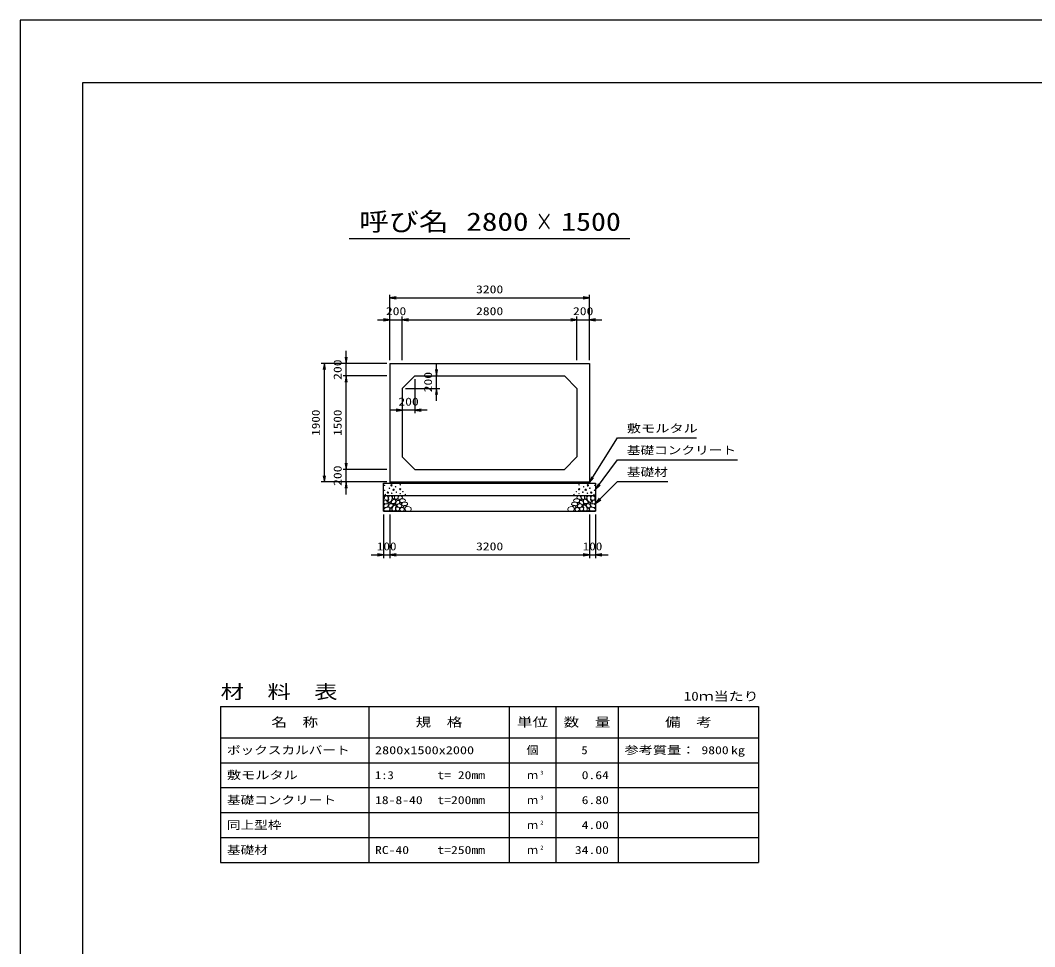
# Model space of a CAD drawing. Units: millimetres at full size. Extents: x 0 to 42050, y 0 to 29700.
# Drawn here: x 0 to 16265, y 14850 to 29700 of the extents above; entities that cross this region are included whole.
import ezdxf
from ezdxf.enums import TextEntityAlignment as Align

# ---------------------------------------------------------------- set-up
doc = ezdxf.new("R2010")
doc.units = ezdxf.units.MM
for name, color, linetype, lineweight in [('D-DCR-HCHn', 4, 'Continuous', 9), ('D-MTR-FRAM', 7, 'Continuous', 25), ('D-MTR-LINE', 7, 'Continuous', 25), ('D-STR-DIM', 7, 'Continuous', 25), ('D-STR-STRn', 1, 'Continuous', 25), ('D-STR-TXT', 7, 'Continuous', 25), ('D-TTL', 2, 'Continuous', 25), ('D-TTL-TXT', 7, 'Continuous', 25)]:
    doc.layers.add(name, color=color, linetype=linetype, lineweight=lineweight)
doc.layers.add('D-MTR', color=7, linetype='Continuous')
doc.layers.add('D-MTR-TXT', color=7, linetype='Continuous')
doc.styles.add('ＭＳ ゴシック', font='')
doc.styles.get('ＭＳ ゴシック').set_extended_font_data('MS Gothic')

# ---------------------------------------------------------------- blocks, each defined once
blk = doc.blocks.new('open_arrow')
at = {"color": 0, "linetype": 'Continuous', "lineweight": -2}
blk.add_lwpolyline([(7.5, 1.25), (0, 0), (7.5, -1.25)], dxfattribs=at)

msp = doc.modelspace()

# ---------------------------------------------------------------- linework, layer by layer
at = {"layer": 'D-DCR-HCHn'}
for points in [[(5834.101, 21997.26), (5825.433, 21971.256), (5836.99, 21953.92), (5865.883, 21951.03), (5885.61, 21959.499), (5877.441, 21979.924), (5883.219, 21991.481), (5871.662, 22003.038), (5854.326, 22008.817)], [(5888.998, 22069.493), (5862.994, 22075.271), (5839.879, 22063.714), (5836.99, 22037.71), (5842.769, 22017.485), (5871.662, 22008.817), (5891.887, 22008.817), (5900.555, 22023.263), (5900.555, 22055.046)], [(5912.112, 22072.382), (5903.444, 22046.378), (5906.334, 22017.485), (5886.109, 21985.702), (5912.112, 21971.256), (5941.006, 21985.702), (5958.342, 22008.817), (5964.12, 22046.378), (5958.342, 22066.603), (5941.006, 22075.271)], [(5917.891, 21971.256), (5903.444, 21959.698), (5909.223, 21951.03), (5929.448, 21951.03), (5938.116, 21953.92), (5943.895, 21965.477), (5935.227, 21974.145)], [(5961.231, 22003.038), (5946.784, 21968.366), (5958.342, 21953.92), (5993.013, 21953.92), (6007.46, 21959.698), (6021.907, 21979.924), (6021.907, 21997.26), (6007.46, 22020.374), (5990.124, 22023.263)], [(5967.01, 22066.603), (5967.01, 22031.931), (5981.456, 22023.263), (5995.903, 22031.931), (5998.792, 22052.157), (5995.903, 22069.493), (5975.678, 22075.271)], [(6015.601, 22018.845), (6003.999, 22026.941), (6002.006, 22054.16), (6011.557, 22075.616), (6035.582, 22078.128), (6055.263, 22072.156), (6056.848, 22060.53), (6054.014, 22036.921), (6038.752, 22027.586)], [(6031.681, 21994.73), (6043.297, 22000.817), (6054.296, 22006.161), (6060.86, 22019.065), (6055.554, 22027.961), (6045.968, 22030.014), (6030.137, 22021.115), (6018.42, 22012.605), (6019.515, 22004.944), (6023.895, 21997.527)], [(6033.109, 21933.224), (6020.35, 21937.579), (6019.086, 21965.688), (6029.964, 21990.928), (6060.015, 22005.156), (6082.452, 21999.405), (6083.795, 21968.924), (6073.477, 21956.886), (6045.401, 21941.311)], [(6081.239, 22011.998), (6091.02, 22023.092), (6108.359, 22029.342), (6122.287, 22038.717), (6126.55, 22053.49), (6120.013, 22067.695), (6106.369, 22076.218), (6090.845, 22077.886), (6075.522, 22075.424), (6065.719, 22066.98), (6058.918, 22049.457), (6057.379, 22032.722), (6061.1, 22022.871), (6063.729, 22013.23), (6072.948, 22009.842)], [(6112.239, 21953.692), (6112.239, 21964.551), (6105.72, 21969.466), (6094.97, 21970.609), (6086.278, 21967.18), (6083.19, 21956.664), (6090.738, 21948.891), (6100.802, 21944.319), (6110.409, 21948.319)], [(6102.727, 21972.135), (6092.952, 21975.066), (6088.675, 21980.928), (6085.905, 21996.938), (6089.816, 22018.619), (6115.776, 22028.926), (6145.648, 22028.926), (6173.03, 22013.998), (6177.653, 21998.004), (6173.385, 21986.63), (6160.583, 21981.299), (6139.247, 21977.745), (6112.931, 21972.013)], [(6138.634, 21915.297), (6130.545, 21919.592), (6119.424, 21927.928), (6114.874, 21936.518), (6114.874, 21955.212), (6128.523, 21970.37), (6158.349, 21974.159), (6190.449, 21970.117), (6206.12, 21958.585), (6210.164, 21940.462), (6197.761, 21929.388), (6187.436, 21925.361), (6170.312, 21923.128), (6154.987, 21920.305)], [(8911.366, 21915.297), (8919.455, 21919.592), (8930.576, 21927.928), (8935.126, 21936.518), (8935.126, 21955.212), (8921.477, 21970.37), (8891.651, 21974.159), (8859.551, 21970.117), (8843.88, 21958.585), (8839.836, 21940.462), (8852.239, 21929.388), (8862.564, 21925.361), (8879.688, 21923.128), (8895.013, 21920.305)], [(8947.273, 21972.135), (8957.048, 21975.066), (8961.325, 21980.928), (8964.095, 21996.938), (8960.184, 22018.619), (8934.224, 22028.926), (8904.352, 22028.926), (8876.97, 22013.998), (8872.347, 21998.004), (8876.615, 21986.63), (8889.417, 21981.299), (8910.753, 21977.745), (8937.069, 21972.013)], [(8968.761, 22011.998), (8958.98, 22023.092), (8941.641, 22029.342), (8927.713, 22038.717), (8923.45, 22053.49), (8929.987, 22067.695), (8943.631, 22076.218), (8959.155, 22077.886), (8974.478, 22075.424), (8984.281, 22066.98), (8991.082, 22049.457), (8992.621, 22032.722), (8988.9, 22022.871), (8986.271, 22013.23), (8977.052, 22009.842)], [(8937.761, 21953.692), (8937.761, 21964.551), (8944.28, 21969.466), (8955.03, 21970.609), (8963.722, 21967.18), (8966.81, 21956.664), (8959.262, 21948.891), (8949.198, 21944.319), (8939.591, 21948.319)], [(9016.891, 21933.224), (9029.65, 21937.579), (9030.914, 21965.688), (9020.036, 21990.928), (8989.985, 22005.156), (8967.548, 21999.405), (8966.205, 21968.924), (8976.523, 21956.886), (9004.599, 21941.311)], [(9018.319, 21994.73), (9006.703, 22000.817), (8995.704, 22006.161), (8989.14, 22019.065), (8994.446, 22027.961), (9004.032, 22030.014), (9019.863, 22021.115), (9031.58, 22012.605), (9030.485, 22004.944), (9026.105, 21997.527)], [(9034.399, 22018.845), (9046.001, 22026.941), (9047.994, 22054.16), (9038.443, 22075.616), (9014.418, 22078.128), (8994.737, 22072.156), (8993.152, 22060.53), (8995.986, 22036.921), (9011.248, 22027.586)], [(9088.769, 22003.038), (9103.216, 21968.366), (9091.658, 21953.92), (9056.987, 21953.92), (9042.54, 21959.698), (9028.093, 21979.924), (9028.093, 21997.26), (9042.54, 22020.374), (9059.876, 22023.263)], [(9082.99, 22066.603), (9082.99, 22031.931), (9068.544, 22023.263), (9054.097, 22031.931), (9051.208, 22052.157), (9054.097, 22069.493), (9074.322, 22075.271)], [(9137.888, 22072.382), (9146.556, 22046.378), (9143.666, 22017.485), (9163.891, 21985.702), (9137.888, 21971.256), (9108.994, 21985.702), (9091.658, 22008.817), (9085.88, 22046.378), (9091.658, 22066.603), (9108.994, 22075.271)], [(9132.109, 21971.256), (9146.556, 21959.698), (9140.777, 21951.03), (9120.552, 21951.03), (9111.884, 21953.92), (9106.105, 21965.477), (9114.773, 21974.145)], [(9161.002, 22069.493), (9187.006, 22075.271), (9210.121, 22063.714), (9213.01, 22037.71), (9207.231, 22017.485), (9178.338, 22008.817), (9158.113, 22008.817), (9149.445, 22023.263), (9149.445, 22055.046)], [(9215.899, 21997.26), (9224.567, 21971.256), (9213.01, 21953.92), (9184.117, 21951.03), (9164.39, 21959.499), (9172.559, 21979.924), (9166.781, 21991.481), (9178.338, 22003.038), (9195.674, 22008.817)], [(5888.944, 21901.261), (5910.346, 21933.365), (5907.671, 21941.39), (5878.243, 21949.416), (5851.49, 21946.741), (5832.763, 21930.689), (5830.087, 21911.962), (5832.763, 21893.235), (5854.165, 21887.884)], [(5899.645, 21834.378), (5918.372, 21842.404), (5923.723, 21869.157), (5913.021, 21887.884), (5894.294, 21893.235), (5870.217, 21890.56), (5843.464, 21879.859), (5830.087, 21863.807), (5830.087, 21845.08), (5838.113, 21834.378), (5870.217, 21837.054)], [(5963.852, 21901.261), (5977.229, 21933.365), (5966.527, 21946.741), (5934.424, 21946.741), (5921.047, 21941.39), (5907.671, 21922.663), (5907.671, 21906.612), (5921.047, 21885.209), (5937.099, 21882.534)], [(5958.502, 21842.404), (5958.502, 21874.508), (5945.125, 21882.534), (5931.749, 21874.508), (5929.073, 21855.781), (5931.749, 21839.729), (5950.476, 21834.378)], [(6009.332, 21837.054), (6017.358, 21861.131), (6014.683, 21887.884), (6033.41, 21917.313), (6009.332, 21930.689), (5982.579, 21917.313), (5966.527, 21895.91), (5961.177, 21861.131), (5966.527, 21842.404), (5982.579, 21834.378)], [(6003.982, 21930.689), (6017.358, 21941.39), (6012.007, 21949.416), (5993.28, 21949.416), (5985.254, 21946.741), (5979.904, 21936.04), (5987.93, 21928.014)], [(6030.735, 21839.729), (6054.812, 21834.378), (6076.215, 21845.08), (6078.89, 21869.157), (6073.539, 21887.884), (6046.786, 21895.91), (6028.059, 21895.91), (6020.033, 21882.534), (6020.033, 21853.106)], [(6093.981, 21890.925), (6058.607, 21897.521), (6043.56, 21909.658), (6038.808, 21928.655), (6053.492, 21943.022), (6082.102, 21951.082), (6103.749, 21938.154), (6117.74, 21920.74), (6113.78, 21903.062)], [(6089.869, 21876.931), (6108.084, 21892.234), (6134.219, 21891.97), (6152.17, 21876.931), (6154.81, 21849.227), (6142.666, 21833.924), (6108.876, 21831.549), (6092.509, 21841.311), (6085.645, 21863.738)], [(6159.876, 21877.808), (6147.748, 21883.743), (6141.39, 21890.697), (6142.71, 21907.843), (6152.307, 21916.236), (6172.7, 21921.151), (6189.015, 21921.271), (6194.293, 21909.761), (6182.814, 21899.51), (6172.239, 21890.35), (6168.573, 21881.331)], [(6203.293, 21832.112), (6186.233, 21836.916), (6174.939, 21844.601), (6169.893, 21859.011), (6167.01, 21872.7), (6178.544, 21893.594), (6201.131, 21907.524), (6235.492, 21902), (6262.645, 21891.913), (6269.133, 21861.652), (6263.366, 21839.317), (6236.934, 21832.593)], [(8846.707, 21832.112), (8863.767, 21836.916), (8875.061, 21844.601), (8880.107, 21859.011), (8882.99, 21872.7), (8871.456, 21893.594), (8848.869, 21907.524), (8814.508, 21902), (8787.355, 21891.913), (8780.867, 21861.652), (8786.634, 21839.317), (8813.066, 21832.593)], [(8890.124, 21877.808), (8902.252, 21883.743), (8908.61, 21890.697), (8907.29, 21907.843), (8897.693, 21916.236), (8877.3, 21921.151), (8860.985, 21921.271), (8855.707, 21909.761), (8867.186, 21899.51), (8877.761, 21890.35), (8881.427, 21881.331)], [(8960.131, 21876.931), (8941.916, 21892.234), (8915.781, 21891.97), (8897.83, 21876.931), (8895.19, 21849.227), (8907.334, 21833.924), (8941.124, 21831.549), (8957.491, 21841.311), (8964.355, 21863.738)], [(8956.019, 21890.925), (8991.393, 21897.521), (9006.44, 21909.658), (9011.192, 21928.655), (8996.508, 21943.022), (8967.898, 21951.082), (8946.251, 21938.154), (8932.26, 21920.74), (8936.22, 21903.062)], [(9019.265, 21839.729), (8995.188, 21834.378), (8973.785, 21845.08), (8971.11, 21869.157), (8976.461, 21887.884), (9003.214, 21895.91), (9021.941, 21895.91), (9029.967, 21882.534), (9029.967, 21853.106)], [(9040.668, 21837.054), (9032.642, 21861.131), (9035.317, 21887.884), (9016.59, 21917.313), (9040.668, 21930.689), (9067.421, 21917.313), (9083.473, 21895.91), (9088.823, 21861.131), (9083.473, 21842.404), (9067.421, 21834.378)], [(9046.018, 21930.689), (9032.642, 21941.39), (9037.993, 21949.416), (9056.72, 21949.416), (9064.746, 21946.741), (9070.096, 21936.04), (9062.07, 21928.014)], [(9086.148, 21901.261), (9072.771, 21933.365), (9083.473, 21946.741), (9115.576, 21946.741), (9128.953, 21941.39), (9142.329, 21922.663), (9142.329, 21906.612), (9128.953, 21885.209), (9112.901, 21882.534)], [(9091.498, 21842.404), (9091.498, 21874.508), (9104.875, 21882.534), (9118.251, 21874.508), (9120.927, 21855.781), (9118.251, 21839.729), (9099.524, 21834.378)], [(9150.355, 21834.378), (9131.628, 21842.404), (9126.277, 21869.157), (9136.979, 21887.884), (9155.706, 21893.235), (9179.783, 21890.56), (9206.536, 21879.859), (9219.913, 21863.807), (9219.913, 21845.08), (9211.887, 21834.378), (9179.783, 21837.054)], [(9161.056, 21901.261), (9139.654, 21933.365), (9142.329, 21941.39), (9171.757, 21949.416), (9198.51, 21946.741), (9217.237, 21930.689), (9219.913, 21911.962), (9217.237, 21893.235), (9195.835, 21887.884)]]:
    msp.add_lwpolyline(points, close=True, dxfattribs=at)
for centre, radius in [((5841.091, 22246.145), 4.5), ((5842.803, 22165.879), 4.5), ((5894.855, 22130.444), 11.25), ((5918.437, 22198.641), 4.5), ((5950.004, 22246.145), 11.25), ((5956.552, 22118.646), 4.5), ((5984.996, 22174.955), 11.25), ((6016.563, 22222.459), 4.5), ((6030.06, 22135.807), 4.5), ((6090.741, 22183.204), 11.25), ((6092.197, 22255.221), 4.5), ((6133.942, 22143.293), 4.5), ((8916.058, 22143.293), 4.5), ((8959.259, 22183.204), 11.25), ((8957.803, 22255.221), 4.5), ((9019.94, 22135.807), 4.5), ((9033.437, 22222.459), 4.5), ((9065.004, 22174.955), 11.25), ((9099.996, 22246.145), 11.25), ((9093.448, 22118.646), 4.5), ((9131.563, 22198.641), 4.5), ((9155.145, 22130.444), 11.25), ((9207.197, 22165.879), 4.5), ((9208.909, 22246.145), 4.5), ((5851.905, 22097.286), 4.5), ((6091.763, 22111.675), 4.5), ((6173.193, 22097.037), 4.5), ((8876.808, 22097.037), 4.5), ((8958.237, 22111.675), 4.5), ((9198.095, 22097.286), 4.5)]:
    msp.add_circle(centre, radius, dxfattribs=at)
at = {"layer": 'D-MTR-FRAM'}
for p, q in [((3212.5, 18700), (11837.5, 18700)), ((3212.5, 18700), (3212.5, 16200)), ((11837.5, 18700), (11837.5, 16200)), ((3212.5, 16200), (11837.5, 16200))]:
    msp.add_line(p, q, dxfattribs=at)
at = {"layer": 'D-MTR-LINE'}
for p, q in [((5587.5, 18700), (5587.5, 16200)), ((7837.5, 18700), (7837.5, 16200)), ((8587.5, 18700), (8587.5, 16200)), ((9587.5, 18700), (9587.5, 16200)), ((3212.5, 18200), (11837.5, 18200)), ((3212.5, 17800), (11837.5, 17800)), ((3212.5, 17400), (11837.5, 17400)), ((3212.5, 17000), (11837.5, 17000)), ((3212.5, 16600), (11837.5, 16600))]:
    msp.add_line(p, q, dxfattribs=at)
at = {"layer": 'D-STR-DIM'}
for p, q in [((5925, 24250), (5925, 25300)), ((5925, 25250), (9125, 25250)), ((9125, 24250), (9125, 25300)), ((5725, 24900), (6325, 24900)), ((5925, 24250), (5925, 24950)), ((6125, 24250), (6125, 24950)), ((6125, 24250), (6125, 24950)), ((6125, 24900), (8925, 24900)), ((8725, 24900), (9325, 24900)), ((8925, 24250), (8925, 24950)), ((8925, 24250), (8925, 24950)), ((9125, 24250), (9125, 24950)), ((5225, 23800), (5225, 24400)), ((5875, 24200), (4825, 24200)), ((4875, 22300), (4875, 24200)), ((5875, 24200), (5175, 24200)), ((6675, 23600), (6675, 24200)), ((5875, 24000), (5175, 24000)), ((5875, 24000), (5175, 24000)), ((5225, 22500), (5225, 24000)), ((6325, 23950), (6325, 23400)), ((6375, 24000), (6725, 24000)), ((6125, 23750), (6125, 23400)), ((6175, 23800), (6725, 23800)), ((6525, 23450), (5925, 23450)), ((5225, 22100), (5225, 22700)), ((5875, 22500), (5175, 22500)), ((5875, 22500), (5175, 22500)), ((5875, 22300), (4825, 22300)), ((5875, 22300), (5175, 22300)), ((5825, 21780), (5825, 21080)), ((5925, 21780), (5925, 21080)), ((5925, 21780), (5925, 21080)), ((9125, 21780), (9125, 21080)), ((9125, 21780), (9125, 21080)), ((9225, 21780), (9225, 21080)), ((5625, 21130), (6125, 21130)), ((5925, 21130), (9125, 21130)), ((8925, 21130), (9425, 21130))]:
    msp.add_line(p, q, dxfattribs=at)
at = {"layer": 'D-STR-STRn'}
for p, q in [((5925, 24200), (9125, 24200)), ((5925, 24200), (5925, 22300)), ((9125, 24200), (9125, 22300)), ((6125, 23800), (6325, 24000)), ((6325, 24000), (8725, 24000)), ((8725, 24000), (8925, 23800)), ((6125, 23800), (6125, 22700)), ((8925, 23800), (8925, 22700)), ((6325, 22500), (6125, 22700)), ((8925, 22700), (8725, 22500)), ((6325, 22500), (8725, 22500)), ((5925, 22300), (5925, 22280)), ((5925, 22300), (9125, 22300)), ((9125, 22300), (9125, 22280)), ((5825, 21830), (5825, 22280)), ((5825, 22280), (9225, 22280)), ((9225, 22280), (9225, 21830)), ((5825, 22080), (9225, 22080)), ((5825, 21830), (9225, 21830))]:
    msp.add_line(p, q, dxfattribs=at)
at = {"layer": 'D-STR-TXT'}
for points in [[(9125, 22290), (9575, 23005), (9675, 23005), (10841.624, 23005)], [(9225, 22180), (9575, 22655), (9675, 22655), (11500.761, 22655)], [(9225, 21955), (9575, 22305), (9675, 22305), (10382.36, 22305)]]:
    msp.add_lwpolyline(points, dxfattribs=at)
at = {"layer": 'D-TTL'}
for points in [[(0, 0), (42050, 0), (42050, 29700), (0, 29700)], [(1000, 1000), (41050, 1000), (41050, 28700), (1000, 28700)]]:
    msp.add_lwpolyline(points, close=True, dxfattribs=at)
at = {"layer": 'D-TTL-TXT'}
msp.add_line((5275, 26200), (9775, 26200), dxfattribs=at)

# ---------------------------------------------------------------- block references
at = {"layer": 'D-STR-DIM', "xscale": 13.3, "yscale": 13.3}
for p in [(5925, 25250), (6125, 24900), (6125, 24900), (9125, 24900), (6325, 23450), (5925, 21130), (5925, 21130), (9225, 21130)]:
    msp.add_blockref('open_arrow', p, dxfattribs=at)
for p, rotation in [((9125, 25250), 180), ((5925, 24900), 180), ((8925, 24900), 180), ((8925, 24900), 180), ((5225, 24200), 90), ((4875, 24200), 270), ((6675, 24000), 90), ((5225, 24000), 270), ((5225, 24000), 270), ((6675, 23800), 270), ((6125, 23450), 180), ((5225, 22500), 90), ((5225, 22500), 90), ((4875, 22300), 90), ((5225, 22300), 270), ((5825, 21130), 180), ((9125, 21130), 180), ((9125, 21130), 180)]:
    msp.add_blockref('open_arrow', p, dxfattribs=dict(at, rotation=rotation))
at = {"layer": 'D-STR-TXT', "xscale": 13.3, "yscale": 13.3}
for p, rotation in [((9125, 22290), 57.8), ((9225, 22180), 53.6), ((9225, 21955), 45)]:
    msp.add_blockref('open_arrow', p, dxfattribs=dict(at, rotation=rotation))

# ---------------------------------------------------------------- texts
at = {"layer": 'D-MTR', "style": 'ＭＳ ゴシック', "width": 1.25}
msp.add_text('材\u3000料\u3000表', height=219.9, dxfattribs=at).set_placement((3212.5, 18760), align=Align.BOTTOM_LEFT)
at = {"layer": 'D-MTR', "style": 'ＭＳ ゴシック', "width": 1.2}
msp.add_text('10ｍ当たり', height=146.6, dxfattribs=at).set_placement((11837.5, 18748.333), align=Align.BOTTOM_RIGHT)
at = {"layer": 'D-MTR-TXT', "style": 'ＭＳ ゴシック'}
for s, height, width, p in [('名\u3000称', 146.6, 1.25, (4400, 18450)), ('規\u3000格', 146.6, 1.25, (6712.5, 18450)), ('単位', 146.6, 1.25, (8212.5, 18450)), ('数\u3000量', 146.6, 1.25, (9087.5, 18450)), ('備\u3000考', 146.6, 1.25, (10712.5, 18450)), ('個', 128.3, 1.1, (8212.5, 18000))]:
    msp.add_text(s, height=height, dxfattribs=dict(at, width=width)).set_placement(p, align=Align.MIDDLE_CENTER)
for s, width, p in [('ボックスカルバート', 1.25, (3312.5, 18000)), ('2800x1500x2000', 1.3, (5687.5, 18000)), ('参考質量：     kg', 1.3, (9687.5, 18000)), ('敷モルタル', 1.3, (3312.5, 17600)), ('1:3', 1.15, (5687.5, 17600)), ('t= 20mm', 1.25, (6687.5, 17600)), ('基礎コンクリート', 1.25, (3312.5, 17200)), ('18-8-40', 1.25, (5687.5, 17200)), ('t=200mm', 1.25, (6687.5, 17200)), ('同上型枠', 1.25, (3312.5, 16800)), ('基礎材', 1.25, (3312.5, 16400)), ('RC-40', 1.25, (5687.5, 16400)), ('t=250mm', 1.25, (6687.5, 16400))]:
    msp.add_text(s, height=128.3, dxfattribs=dict(at, width=width)).set_placement(p, align=Align.MIDDLE_LEFT)
for s, width, p in [('5', 1.15, (9096.383, 18000)), ('9800', 1.25, (11357.5, 18000)), ('0.64', 1.25, (9437.5, 17600)), ('6.80', 1.25, (9437.5, 17200)), ('4.00', 1.25, (9437.5, 16800)), ('34.00', 1.25, (9437.5, 16400))]:
    msp.add_text(s, height=128.3, dxfattribs=dict(at, width=width)).set_placement(p, align=Align.MIDDLE_RIGHT)
for p in [(8212.5, 17600), (8212.5, 17200), (8212.5, 16800), (8212.5, 16400)]:
    msp.add_text('ｍ', height=128.3, dxfattribs=at).set_placement(p, align=Align.MIDDLE_CENTER)
at = {"layer": 'D-MTR-TXT', "style": 'ＭＳ ゴシック', "width": 1.15}
for s, p in [('3', (8337.5, 17588.333)), ('3', (8337.5, 17188.333)), ('2', (8337.5, 16788.333)), ('2', (8337.5, 16388.333))]:
    msp.add_text(s, height=64.15, dxfattribs=at).set_placement(p, align=Align.BOTTOM_LEFT)
at = {"layer": 'D-STR-DIM', "style": 'ＭＳ ゴシック'}
for s, width, p in [('3200', 1.25, (7525, 25387.5)), ('200', 1.25, (6025, 25037.5)), ('2800', 1.25, (7525, 25037.5)), ('200', 1.25, (9025, 25037.5)), ('200', 1.25, (6225, 23587.5)), ('100', 1.2, (5875, 21267.5)), ('3200', 1.25, (7525, 21267.5)), ('100', 1.2, (9175, 21267.5))]:
    msp.add_text(s, height=128.3, dxfattribs=dict(at, width=width)).set_placement(p, align=Align.MIDDLE_CENTER)
for s, width, p in [('200', 1.25, (5087.5, 24100)), ('200', 1.25, (6537.5, 23900)), ('1900', 1.2, (4737.5, 23250)), ('1500', 1.2, (5087.5, 23250)), ('200', 1.25, (5087.5, 22400))]:
    msp.add_text(s, height=128.3, rotation=90, dxfattribs=dict(at, width=width)).set_placement(p, align=Align.MIDDLE_CENTER)
at = {"layer": 'D-STR-TXT', "style": 'ＭＳ ゴシック'}
for s, width, p in [('敷モルタル', 1.3, (9725, 23055)), ('基礎コンクリート', 1.25, (9725, 22705)), ('基礎材', 1.25, (9725, 22355))]:
    msp.add_text(s, height=128.3, dxfattribs=dict(at, width=width)).set_placement(p, align=Align.BOTTOM_LEFT)
at = {"layer": 'D-TTL-TXT', "style": 'ＭＳ ゴシック'}
for s, width, p in [('呼び名', 1.2, (6150, 26237.5)), ('2800', 1.25, (7650, 26237.5)), ('×', 0.7, (8400, 26237.5)), ('1500', 1.2, (9150, 26237.5))]:
    msp.add_text(s, height=293.3, dxfattribs=dict(at, width=width)).set_placement(p, align=Align.BOTTOM_CENTER)

doc.saveas('drawing.dxf')
